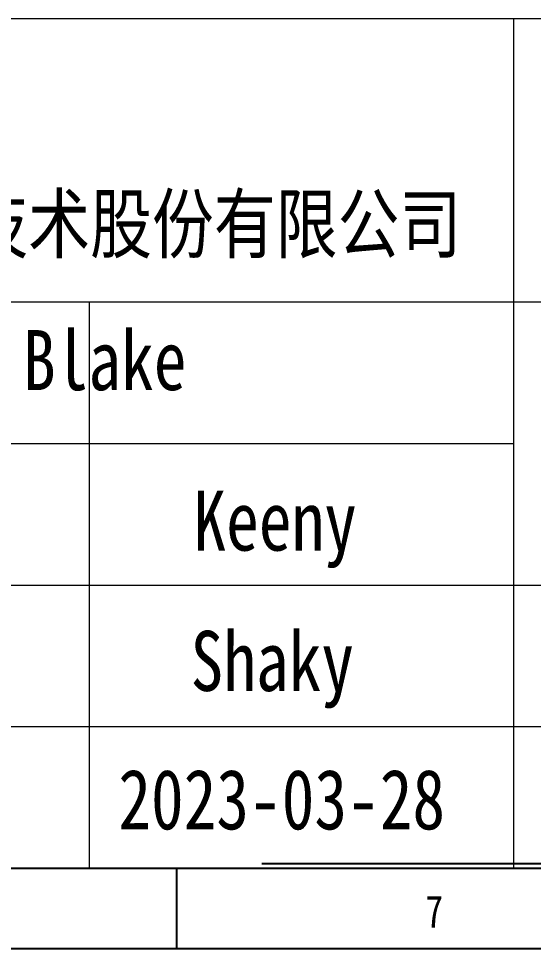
# Model space of a CAD drawing. Header units: millimetres. Extents: x 640 to 795, y 13 to 123.
# Drawn here: x 737.72 to 754.47, y 13.29 to 43.57 of the extents above; entities that cross this region are included whole.
import ezdxf

# ---------------------------------------------------------------- set-up
doc = ezdxf.new("R2010")
doc.units = ezdxf.units.MM
doc.header["$LTSCALE"] = 16.335
doc.layers.get('0').update_dxf_attribs({"linetype": 'CONTINUOUS'})
doc.layers.add('04 \\M+2A4E5\\M+2A672', color=1, linetype='CONTINUOUS')
doc.layers.add('07 图框', color=15, linetype='CONTINUOUS')
doc.styles.add('ST1', font='', dxfattribs={"width": 0.8})
doc.styles.get('ST1').set_extended_font_data('SimSun')

# ---------------------------------------------------------------- blocks, each defined once
blk = doc.blocks.new('BF')
at = {"lineweight": 0}
blk.add_line((1138.616, -288.801), (1190.855, -288.801), dxfattribs=at)
at = {"layer": '07 图框', "color": 7, "lineweight": 0}
for p, q in [((1124.72, -288.801), (1190.855, -288.801)), ((1124.72, -288.801), (1190.855, -288.801)), ((1160.04, -310.846), (1160.04, -288.801)), ((1124.72, -296.149), (1190.855, -296.149)), ((1149.045, -310.846), (1149.045, -296.149)), ((1140.887, -299.823), (1160.04, -299.823)), ((1140.887, -303.498), (1190.855, -303.498)), ((1140.887, -307.172), (1190.855, -307.172))]:
    blk.add_line(p, q, dxfattribs=at)
at = {"layer": '04 \\M+2A4E5\\M+2A672', "color": 7, "lineweight": 0, "insert": (1158.679, -295.03), "char_height": 1.46966, "width": 28.31237, "attachment_point": 9, "style": 'ST1'}
blk.add_mtext('{\\W2.222786; }上海移远通信技术股份有限公司  ', dxfattribs=at)

msp = doc.modelspace()

# ---------------------------------------------------------------- linework, layer by layer
at = {"layer": '07 图框', "color": 7}
for p, q in [((745.629, 16.059), (756.812, 16.059)), ((642.531, 15.902), (792.502, 15.902)), ((742.86, 15.902), (742.86, 13.289)), ((639.918, 13.289), (795.115, 13.289))]:
    msp.add_line(p, q, dxfattribs=at)

# ---------------------------------------------------------------- block references
at = {"xscale": 1.255001684532104, "yscale": 1.255001684532104, "zscale": 1.255001684532104}
msp.add_blockref('BF', (-702.023, 406.014), dxfattribs=at)

# ---------------------------------------------------------------- texts
at = {"layer": '07 图框', "color": 7, "lineweight": 0, "char_height": 1.9541, "width": 9.34758, "attachment_point": 1, "style": 'ST1'}
for s, insert in [('{\\W3.973408; }Blake', (737.862, 33.425)), ('Keeny', (743.407, 28.198)), ('{\\W2.814528; }Shaky', (739.573, 23.629)), ('{\\W0.568199; }2023-03-28', (740.962, 19.12))]:
    msp.add_mtext(s, dxfattribs=dict(at, insert=insert))
at = {"layer": '07 图框', "color": 7, "insert": (750.959, 15.011), "char_height": 1.045, "width": 2.15548, "attachment_point": 1, "style": 'ST1'}
msp.add_mtext('7', dxfattribs=at)

doc.saveas('drawing.dxf')
